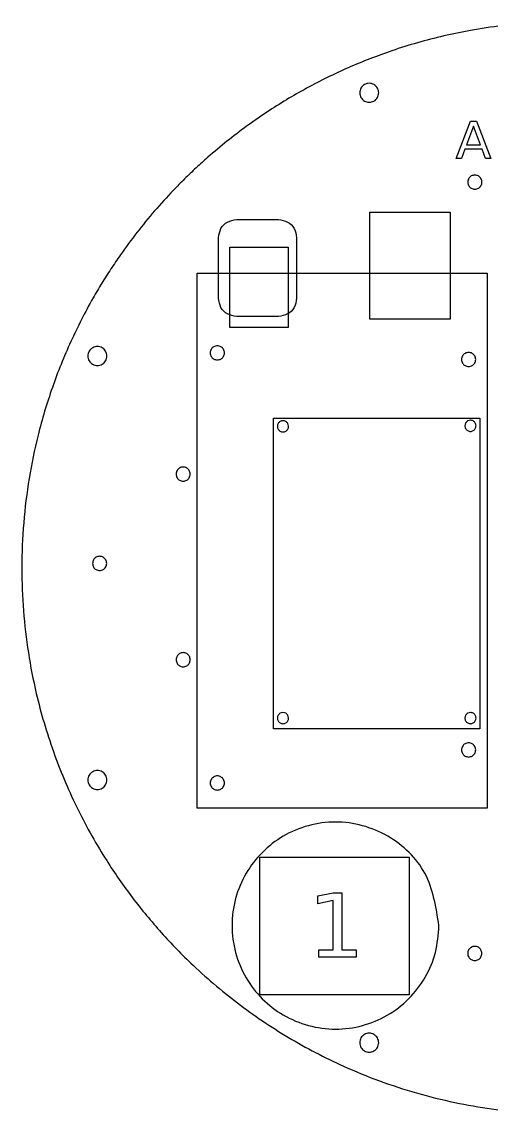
# Model space of a CAD drawing. Extents: x 0 to 210, y 0 to 210.
# Drawn here: x 0.2 to 90.3, y 0.2 to 209.8 of the extents above; entities that cross this region are included whole.
import ezdxf

# ---------------------------------------------------------------- set-up
doc = ezdxf.new("R2010")
doc.units = 0
doc.layers.add('Capa_1', color=7, linetype='CONTINUOUS')

msp = doc.modelspace()

# ---------------------------------------------------------------- linework, layer by layer
at = {"layer": 'Capa_1', "color": 7}
for p, q in [((68.701411, 196.201368), (68.701411, 196.201368)), ((87.168694, 180.426888), (87.168694, 180.426888)), ((41.431585, 171.878952), (49.452969, 171.878952)), ((41.431585, 171.878952), (41.431585, 171.878952)), ((37.94485, 156.76977), (37.94485, 168.392218)), ((52.939704, 168.392218), (52.939704, 156.76977)), ((49.452969, 153.283039), (41.431585, 153.283039)), ((16.512498, 145.682027), (16.512498, 145.682027)), ((37.717422, 144.925138), (37.717422, 144.925138)), ((85.977422, 143.655138), (85.977422, 143.655138)), ((51.400447, 132.192469), (51.400447, 132.192469)), ((87.400448, 132.292463), (87.400448, 132.292463)), ((29.791978, 123.015395), (29.791978, 123.015395)), ((13.75111, 105.880474), (13.75111, 105.880474)), ((29.794115, 87.401639), (29.794115, 87.401639)), ((51.400447, 76.192477), (51.400447, 76.192477)), ((87.400448, 76.192477), (87.400448, 76.192477)), ((85.977422, 68.725138), (85.977422, 68.725138)), ((16.512498, 64.317967), (16.512498, 64.317967)), ((37.717422, 62.375138), (37.717422, 62.375138)), ((56.995028, 42.085186), (59.946788, 42.680497)), ((56.995028, 40.563831), (56.995028, 42.085186)), ((59.946788, 42.680497), (61.61697, 42.680497)), ((61.61697, 42.680497), (61.61697, 31.741632)), ((59.963323, 41.159145), (56.995028, 40.563831)), ((59.963323, 31.741632), (59.963323, 41.159145)), ((57.234807, 31.741632), (59.963323, 31.741632)), ((57.234807, 30.336033), (57.234807, 31.741632)), ((57.234807, 31.741632), (57.234807, 31.741632)), ((61.61697, 31.741632), (64.345486, 31.741632)), ((64.345486, 31.741632), (64.345486, 30.336033)), ((64.345486, 30.336033), (57.234807, 30.336033)), ((87.158222, 29.663012), (87.158222, 29.663012)), ((68.701411, 13.885813), (68.701411, 13.885813))]:
    msp.add_line(p, q, dxfattribs=at)
at = {"layer": 'Capa_1', "color": 5}
for p, q in [((83.577297, 183.573539), (86.351528, 190.766921)), ((86.906373, 189.808124), (85.572796, 186.228297)), ((86.351528, 190.766921), (87.466087, 190.766921)), ((86.351528, 190.766921), (86.351528, 190.766921)), ((88.244818, 186.228297), (86.906373, 189.808124)), ((86.906373, 189.808124), (86.906373, 189.808124)), ((87.466087, 190.766921), (90.23545, 183.573539)), ((85.275905, 185.418861), (84.613984, 183.573539)), ((88.551442, 185.418861), (85.275905, 185.418861)), ((85.572796, 186.228297), (88.244818, 186.228297)), ((89.213364, 183.573539), (88.551442, 185.418861)), ((84.613984, 183.573539), (83.577297, 183.573539)), ((90.23545, 183.573539), (89.213364, 183.573539)), ((45.849861, 49.474123), (74.56363, 49.474123)), ((45.849861, 23.087296), (45.849861, 49.474123)), ((74.56363, 49.474123), (74.56363, 23.087296)), ((80.275243, 36.370669), (80.275243, 36.370669)), ((74.56363, 23.087296), (45.849861, 23.087296))]:
    msp.add_line(p, q, dxfattribs=at)
at = {"layer": 'Capa_1', "color": 1}
for p, q in [((67.030952, 152.774232), (67.030952, 173.299484)), ((67.030952, 173.299484), (82.42489, 173.299484)), ((82.42489, 173.299484), (82.42489, 152.774232)), ((40.091551, 151.170693), (40.091551, 166.564631)), ((40.091551, 166.564631), (51.316299, 166.564631)), ((51.316299, 166.564631), (51.316299, 151.170693)), ((33.818513, 58.89514), (33.818513, 161.612918)), ((33.818513, 161.612918), (89.536292, 161.612918)), ((89.536292, 161.612918), (89.536292, 58.89514)), ((51.316299, 151.170693), (40.091551, 151.170693)), ((82.42489, 152.774232), (67.030952, 152.774232)), ((48.503224, 133.753628), (88.150446, 133.753628)), ((48.503224, 74.106407), (48.503224, 133.753628)), ((88.150446, 133.753628), (88.150446, 74.106407)), ((88.150446, 74.106407), (48.503224, 74.106407)), ((89.536292, 58.89514), (33.818513, 58.89514))]:
    msp.add_line(p, q, dxfattribs=at)
at = {"layer": 'Capa_1', "color": 7}
for points, knots in [([(104.999897, 209.823611), (102.887885, 209.787562), (98.689642, 209.715904), (92.449588, 209.137651), (86.618709, 208.271315), (81.193584, 207.152905), (76.163732, 205.852054), (70.007911, 203.92815), (62.828923, 201.135848), (54.802612, 197.189604), (48.350866, 193.303546), (43.31577, 189.806194), (39.540328, 186.922596), (36.328117, 184.231609), (33.632925, 181.798133), (31.411961, 179.672109), (28.723003, 176.943585), (25.633981, 173.548235), (22.238768, 169.413312), (19.472529, 165.671909), (17.2538, 162.398806), (15.510922, 159.647797), (12.808242, 155.073367), (9.436218, 148.485093), (5.888806, 139.663434), (3.2567, 130.863669), (1.45944, 122.174791), (0.410521, 113.658104), (0.065015, 105.162757), (0.385014, 96.826014), (1.320073, 88.775932), (3.085554, 79.717869), (6.015555, 69.77474), (10.464231, 59.177174), (15.574682, 49.973092), (21.008499, 42.073332), (26.50458, 35.346455), (33.252801, 28.348884), (41.458012, 21.345745), (51.28955, 14.702495), (60.525085, 9.883486), (68.816751, 6.493648), (75.959529, 4.156549), (83.167642, 2.364286), (90.408342, 1.099967), (97.655189, 0.344992), (105.40947, 0.077676), (113.563254, 0.405591), (121.988908, 1.431804), (131.870825, 3.452504), (143.028261, 6.981702), (155.089829, 12.579537), (165.679593, 19.229807), (174.846806, 26.578546), (182.694843, 34.346276), (189.227036, 42.325875), (194.575374, 50.286536), (198.891777, 58.058758), (203.101201, 67.42956), (206.729883, 78.578028), (209.335117, 91.595625), (209.659416, 100.498324), (209.823403, 105.000103)], [0, 0, 0, 0, 6.335076, 12.592819, 18.783703, 24.011485, 29.203028, 34.363209, 43.352961, 52.280614, 61.163797, 65.918598, 70.666992, 75.410919, 78.485419, 81.559312, 84.633085, 89.976549, 95.323695, 100.677198, 103.92896, 107.184772, 110.44534, 119.866847, 129.354309, 138.931898, 147.381589, 155.944391, 164.646239, 172.860004, 180.948634, 188.934153, 200.520821, 211.977842, 223.34675, 232.038829, 240.711514, 249.376294, 261.172415, 273.002795, 284.900156, 292.351582, 299.855843, 307.426301, 314.614612, 321.889392, 329.266859, 337.873235, 346.343331, 354.702285, 368.103609, 381.345985, 394.489615, 405.516597, 416.531175, 427.555922, 436.395252, 445.26981, 454.195437, 467.174079, 480.367424, 493.863127, 493.863127, 493.863127, 493.863127]), ([(68.701411, 196.201368), (68.651289, 195.879895), (68.552531, 195.246482), (67.826528, 194.549169), (66.879456, 194.29071), (65.922555, 194.549377), (65.225454, 195.245669), (65.011399, 196.043334), (65.096285, 196.678581), (65.28036, 197.123653), (65.573426, 197.505738), (65.95557, 197.798779), (66.400381, 197.983019), (66.877793, 198.046049), (67.355253, 197.98302), (67.799922, 197.798775), (68.182591, 197.505754), (68.4737, 197.123597), (68.665042, 196.678791), (68.689255, 196.360949), (68.701411, 196.201368)], [0, 0, 0, 0, 0.953491, 1.878702, 2.832193, 3.785684, 4.710894, 5.664385, 6.141761, 6.615186, 7.092562, 7.569937, 8.043363, 8.520738, 8.998114, 9.471539, 9.948915, 10.42629, 10.899716, 11.377091, 11.377091, 11.377091, 11.377091]), ([(87.168694, 180.426888), (87.408244, 180.389539), (87.880238, 180.315949), (88.399865, 179.774953), (88.592403, 179.069247), (88.399865, 178.356131), (87.880238, 177.836923), (87.168694, 177.644243), (86.45715, 177.836923), (85.937523, 178.356131), (85.744985, 179.069247), (85.937523, 179.774953), (86.45715, 180.315949), (86.929144, 180.389539), (87.168694, 180.426888)], [0, 0, 0, 0, 0.710507, 1.399941, 2.110449, 2.820956, 3.51039, 4.220898, 4.931405, 5.620839, 6.331346, 7.041854, 7.731287, 8.441795, 8.441795, 8.441795, 8.441795]), ([(37.94485, 168.392218), (38.04, 169.004148), (38.227268, 170.208507), (39.615296, 171.596534), (40.819654, 171.783802), (41.431585, 171.878952)], [0, 0, 0, 0, 1.825291, 3.59241, 5.417701, 5.417701, 5.417701, 5.417701]), ([(49.452969, 171.878952), (50.0649, 171.783802), (51.269258, 171.596534), (52.657286, 170.208507), (52.844554, 169.004148), (52.939704, 168.392218)], [0, 0, 0, 0, 1.825291, 3.59241, 5.417701, 5.417701, 5.417701, 5.417701]), ([(41.431585, 153.283039), (40.819654, 153.378189), (39.615296, 153.565456), (38.227268, 154.953482), (38.04, 156.15784), (37.94485, 156.76977)], [0, 0, 0, 0, 1.82529, 3.592409, 5.417699, 5.417699, 5.417699, 5.417699]), ([(52.939704, 156.76977), (52.844554, 156.15784), (52.657286, 154.953482), (51.269258, 153.565456), (50.0649, 153.378189), (49.452969, 153.283039)], [0, 0, 0, 0, 1.82529, 3.592409, 5.417699, 5.417699, 5.417699, 5.417699]), ([(16.512498, 145.682027), (16.462376, 145.360553), (16.363618, 144.727141), (15.637615, 144.029828), (14.690543, 143.771368), (13.733642, 144.030036), (13.036541, 144.726328), (12.822486, 145.523992), (12.907372, 146.15924), (13.091447, 146.604312), (13.384513, 146.986397), (13.766657, 147.279438), (14.211468, 147.463677), (14.68888, 147.526708), (15.16634, 147.463678), (15.611009, 147.279434), (15.993678, 146.986412), (16.284787, 146.604255), (16.476129, 146.15945), (16.500342, 145.841608), (16.512498, 145.682027)], [0, 0, 0, 0, 0.953491, 1.878702, 2.832193, 3.785684, 4.710894, 5.664385, 6.141761, 6.615186, 7.092562, 7.569937, 8.043363, 8.520738, 8.998114, 9.471539, 9.948915, 10.42629, 10.899716, 11.377091, 11.377091, 11.377091, 11.377091]), ([(37.717422, 144.925138), (37.477872, 144.962487), (37.005878, 145.036077), (36.48625, 145.577073), (36.293713, 146.282779), (36.48625, 146.995895), (37.005878, 147.515103), (37.717422, 147.707783), (38.428966, 147.515103), (38.948593, 146.995895), (39.14113, 146.282779), (38.948593, 145.577073), (38.428966, 145.036077), (37.956971, 144.962487), (37.717422, 144.925138)], [0, 0, 0, 0, 0.710507, 1.399941, 2.110449, 2.820956, 3.51039, 4.220897, 4.931405, 5.620839, 6.331346, 7.041853, 7.731287, 8.441795, 8.441795, 8.441795, 8.441795]), ([(85.977422, 143.655138), (85.737872, 143.692487), (85.265878, 143.766077), (84.74625, 144.307073), (84.553713, 145.012779), (84.74625, 145.725895), (85.265878, 146.245103), (85.977422, 146.437783), (86.688966, 146.245103), (87.208593, 145.725895), (87.40113, 145.012779), (87.208593, 144.307073), (86.688966, 143.766077), (86.216971, 143.692487), (85.977422, 143.655138)], [0, 0, 0, 0, 0.710507, 1.399941, 2.110449, 2.820956, 3.51039, 4.220897, 4.931405, 5.620839, 6.331346, 7.041853, 7.731287, 8.441795, 8.441795, 8.441795, 8.441795]), ([(51.400447, 132.192469), (51.39329, 132.098519), (51.379036, 131.911397), (51.266387, 131.649527), (51.095003, 131.42454), (50.869715, 131.25203), (50.607926, 131.14356), (50.326831, 131.106453), (50.045765, 131.143561), (49.783892, 131.252028), (49.558913, 131.424549), (49.386377, 131.649494), (49.278006, 131.91152), (49.228032, 132.285509), (49.354052, 132.755116), (49.764456, 133.165043), (50.32781, 133.317327), (50.885378, 133.165165), (51.312797, 132.754638), (51.370939, 132.38173), (51.400447, 132.192469)], [0, 0, 0, 0, 0.281045, 0.559764, 0.840808, 1.121853, 1.400572, 1.681617, 1.962661, 2.24138, 2.522425, 2.80347, 3.082189, 3.363233, 3.92458, 4.469278, 5.030625, 5.591972, 6.13667, 6.698017, 6.698017, 6.698017, 6.698017]), ([(87.400448, 132.292463), (87.393292, 132.198513), (87.379037, 132.011391), (87.266388, 131.749521), (87.095004, 131.524534), (86.869715, 131.352024), (86.607925, 131.243554), (86.326831, 131.206447), (86.045765, 131.243555), (85.783892, 131.352022), (85.558913, 131.524544), (85.386377, 131.749488), (85.278008, 132.011514), (85.228025, 132.385508), (85.354115, 132.855069), (85.764233, 133.265183), (86.233781, 133.391274), (86.607802, 133.341291), (86.869747, 133.232922), (87.094994, 133.060386), (87.26639, 132.835407), (87.379036, 132.573535), (87.393291, 132.386413), (87.400448, 132.292463)], [0, 0, 0, 0, 0.281045, 0.559764, 0.840809, 1.121854, 1.400573, 1.681618, 1.962663, 2.241382, 2.522426, 2.803471, 3.08219, 3.363234, 3.924581, 4.469278, 5.030625, 5.311669, 5.590388, 5.871433, 6.152477, 6.431196, 6.712241, 6.712241, 6.712241, 6.712241]), ([(29.791978, 123.015395), (29.829327, 123.254945), (29.902917, 123.726939), (30.443913, 124.246566), (31.14962, 124.439104), (31.862735, 124.246566), (32.381943, 123.726939), (32.574624, 123.015395), (32.381943, 122.303851), (31.862735, 121.784224), (31.14962, 121.591686), (30.443913, 121.784224), (29.902917, 122.303851), (29.829327, 122.775845), (29.791978, 123.015395)], [0, 0, 0, 0, 0.710507, 1.399941, 2.110449, 2.820956, 3.51039, 4.220897, 4.931405, 5.620839, 6.331346, 7.041853, 7.731287, 8.441795, 8.441795, 8.441795, 8.441795]), ([(13.75111, 105.880474), (13.788459, 106.120023), (13.862049, 106.592018), (14.403046, 107.111645), (15.108752, 107.304183), (15.821868, 107.111645), (16.341076, 106.592018), (16.533756, 105.880474), (16.341076, 105.16893), (15.821868, 104.649303), (15.108752, 104.456765), (14.403046, 104.649303), (13.862049, 105.16893), (13.788459, 105.640924), (13.75111, 105.880474)], [0, 0, 0, 0, 0.710507, 1.399941, 2.110449, 2.820956, 3.51039, 4.220898, 4.931405, 5.620839, 6.331346, 7.041854, 7.731288, 8.441795, 8.441795, 8.441795, 8.441795]), ([(29.794115, 87.401639), (29.831463, 87.641188), (29.905053, 88.113183), (30.44605, 88.63281), (31.151756, 88.825347), (31.864872, 88.63281), (32.38408, 88.113183), (32.57676, 87.401639), (32.38408, 86.690095), (31.864872, 86.170467), (31.151756, 85.97793), (30.44605, 86.170467), (29.905053, 86.690095), (29.831463, 87.162089), (29.794115, 87.401639)], [0, 0, 0, 0, 0.710507, 1.399941, 2.110449, 2.820956, 3.51039, 4.220898, 4.931405, 5.620839, 6.331346, 7.041854, 7.731287, 8.441795, 8.441795, 8.441795, 8.441795]), ([(51.400447, 76.192477), (51.39329, 76.098527), (51.379036, 75.911404), (51.266387, 75.649535), (51.095003, 75.424548), (50.869715, 75.252038), (50.607926, 75.143568), (50.326831, 75.106461), (50.045765, 75.143568), (49.783892, 75.252035), (49.558913, 75.424557), (49.386377, 75.649501), (49.278006, 75.911528), (49.228032, 76.285516), (49.354052, 76.755124), (49.764456, 77.16505), (50.32781, 77.317335), (50.885378, 77.165173), (51.312797, 76.754645), (51.370939, 76.381737), (51.400447, 76.192477)], [0, 0, 0, 0, 0.281045, 0.559764, 0.840808, 1.121853, 1.400572, 1.681617, 1.962661, 2.24138, 2.522425, 2.80347, 3.082189, 3.363233, 3.92458, 4.469278, 5.030625, 5.591972, 6.13667, 6.698017, 6.698017, 6.698017, 6.698017]), ([(87.400448, 76.192477), (87.393292, 76.098527), (87.379037, 75.911404), (87.266388, 75.649534), (87.095004, 75.424547), (86.869715, 75.252037), (86.607925, 75.143567), (86.326831, 75.106461), (86.045765, 75.143568), (85.783892, 75.252036), (85.558913, 75.424557), (85.386377, 75.649502), (85.278008, 75.911527), (85.228025, 76.285521), (85.354115, 76.755083), (85.764233, 77.165197), (86.233781, 77.291288), (86.607802, 77.241304), (86.869747, 77.132936), (87.094994, 76.960399), (87.26639, 76.73542), (87.379036, 76.473549), (87.393291, 76.286427), (87.400448, 76.192477)], [0, 0, 0, 0, 0.281045, 0.559764, 0.840809, 1.121854, 1.400573, 1.681618, 1.962663, 2.241382, 2.522426, 2.803471, 3.08219, 3.363234, 3.924581, 4.469278, 5.030625, 5.311669, 5.590388, 5.871433, 6.152477, 6.431196, 6.712241, 6.712241, 6.712241, 6.712241]), ([(85.977422, 68.725138), (85.737872, 68.762487), (85.265878, 68.836077), (84.74625, 69.377073), (84.553713, 70.082779), (84.74625, 70.795895), (85.265878, 71.315103), (85.977422, 71.507783), (86.688966, 71.315103), (87.208593, 70.795895), (87.40113, 70.082779), (87.208593, 69.377073), (86.688966, 68.836077), (86.216971, 68.762487), (85.977422, 68.725138)], [0, 0, 0, 0, 0.710507, 1.399941, 2.110449, 2.820956, 3.51039, 4.220897, 4.931405, 5.620839, 6.331346, 7.041853, 7.731287, 8.441795, 8.441795, 8.441795, 8.441795]), ([(16.512498, 64.317967), (16.462376, 63.996493), (16.363618, 63.363081), (15.637615, 62.665768), (14.690543, 62.407309), (13.733642, 62.665976), (13.036541, 63.362268), (12.822486, 64.159932), (12.907372, 64.79518), (13.091447, 65.240252), (13.384513, 65.622337), (13.766657, 65.915378), (14.211468, 66.099617), (14.68888, 66.162648), (15.16634, 66.099618), (15.611009, 65.915374), (15.993678, 65.622352), (16.284787, 65.240195), (16.476129, 64.79539), (16.500342, 64.477548), (16.512498, 64.317967)], [0, 0, 0, 0, 0.953491, 1.878702, 2.832193, 3.785684, 4.710894, 5.664385, 6.141761, 6.615186, 7.092562, 7.569937, 8.043363, 8.520738, 8.998114, 9.471539, 9.948915, 10.42629, 10.899716, 11.377091, 11.377091, 11.377091, 11.377091]), ([(37.717422, 62.375138), (37.477872, 62.412487), (37.005878, 62.486077), (36.48625, 63.027073), (36.293713, 63.732779), (36.48625, 64.445895), (37.005878, 64.965103), (37.717422, 65.157783), (38.428966, 64.965103), (38.948593, 64.445895), (39.14113, 63.732779), (38.948593, 63.027073), (38.428966, 62.486077), (37.956971, 62.412487), (37.717422, 62.375138)], [0, 0, 0, 0, 0.710507, 1.399941, 2.110449, 2.820956, 3.51039, 4.220897, 4.931405, 5.620839, 6.331346, 7.041853, 7.731287, 8.441795, 8.441795, 8.441795, 8.441795]), ([(87.158222, 29.663012), (86.918561, 29.699635), (86.446346, 29.771795), (85.925082, 30.311215), (85.730408, 31.016335), (85.920785, 31.730031), (86.438837, 32.25081), (87.149794, 32.445645), (87.861918, 32.255121), (88.383116, 31.737489), (88.577812, 31.024959), (88.387413, 30.318673), (87.869427, 29.776105), (87.397658, 29.701086), (87.158222, 29.663012)], [0, 0, 0, 0, 0.710507, 1.399941, 2.110449, 2.820956, 3.51039, 4.220897, 4.931405, 5.620839, 6.331346, 7.041853, 7.731287, 8.441794, 8.441794, 8.441794, 8.441794]), ([(68.701411, 13.885813), (68.651289, 13.564339), (68.552531, 12.930927), (67.826528, 12.233614), (66.879456, 11.975154), (65.922555, 12.233822), (65.225454, 12.930113), (65.011399, 13.727778), (65.096285, 14.363025), (65.28036, 14.808098), (65.573426, 15.190183), (65.95557, 15.483224), (66.400381, 15.667463), (66.877793, 15.730493), (67.355253, 15.667464), (67.799922, 15.483219), (68.182591, 15.190198), (68.4737, 14.808041), (68.665042, 14.363235), (68.689255, 14.045394), (68.701411, 13.885813)], [0, 0, 0, 0, 0.953491, 1.878702, 2.832193, 3.785684, 4.710894, 5.664385, 6.141761, 6.615186, 7.092562, 7.569937, 8.043363, 8.520738, 8.998114, 9.471539, 9.948915, 10.42629, 10.899716, 11.377091, 11.377091, 11.377091, 11.377091])]:
    msp.add_open_spline(points, degree=3, knots=knots, dxfattribs=at)
at = {"layer": 'Capa_1', "color": 5}
msp.add_open_spline([(80.275243, 36.370669), (80.142805, 34.6322), (79.879026, 31.169648), (77.794599, 26.323919), (74.623059, 22.160847), (70.455055, 18.9682), (65.607934, 16.962849), (58.687086, 16.038295), (49.997556, 18.368716), (42.412215, 25.968964), (39.593883, 36.370463), (42.411166, 46.773183), (50.001662, 54.369837), (60.427126, 57.184669), (70.744236, 54.36985), (78.653368, 46.77313), (79.72922, 39.87278), (80.275243, 36.370669)], degree=3, knots=[0, 0, 0, 0, 5.200514, 10.357991, 15.558504, 20.759018, 25.916495, 31.117008, 41.504314, 51.583536, 61.970842, 72.358148, 82.43737, 92.824675, 103.21198, 113.291201, 123.678507, 123.678507, 123.678507, 123.678507], dxfattribs=at)

doc.saveas('drawing.dxf')
